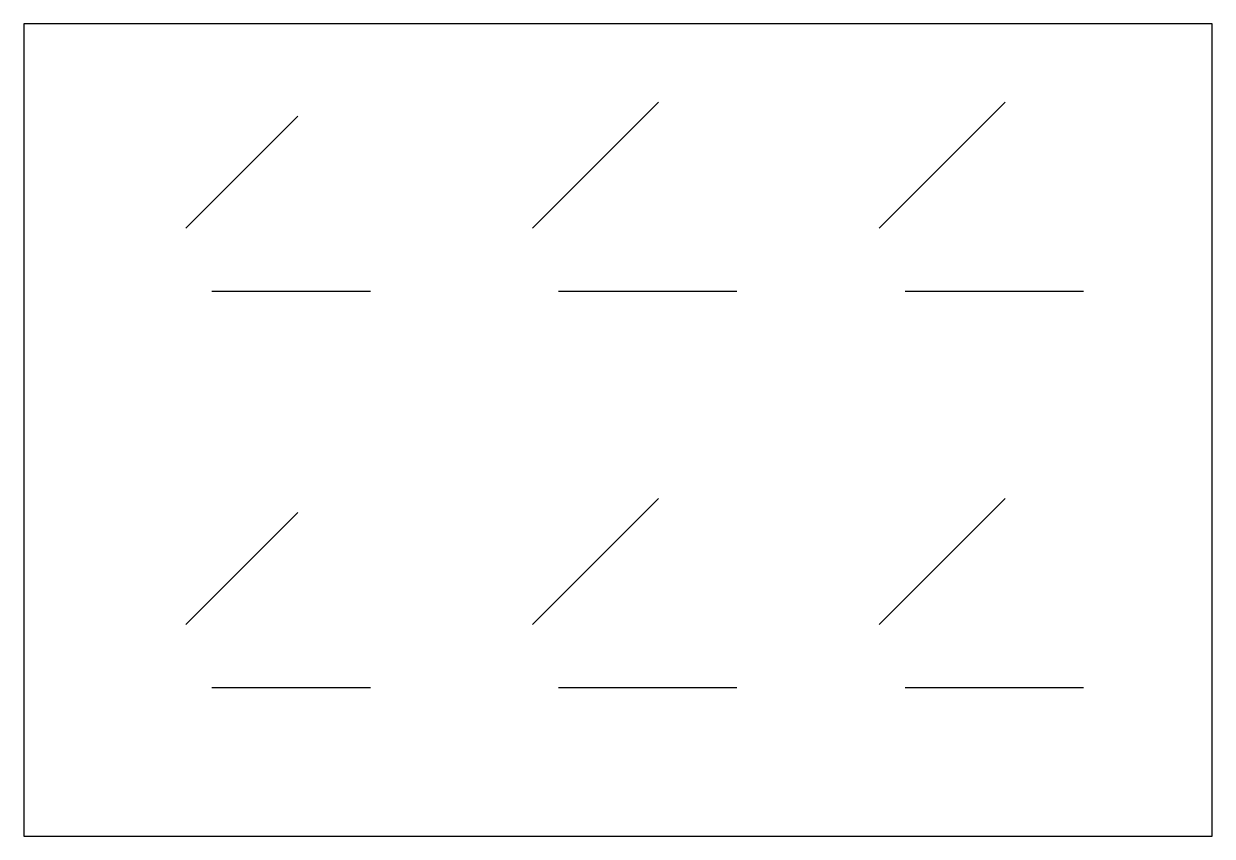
# Model space of a CAD drawing. Header units: millimetres. Extents: x 10 to 130, y 5 to 87.
import ezdxf

# ---------------------------------------------------------------- set-up
doc = ezdxf.new("R2010")
doc.units = ezdxf.units.MM
doc.layers.get('0').update_dxf_attribs({"linetype": 'CONTINUOUS'})

msp = doc.modelspace()

# ---------------------------------------------------------------- linework, layer by layer
for p, q in [((74.09, 79.09), (61.36, 66.36)), ((109.09, 79.09), (96.36, 66.36)), ((37.68, 77.68), (26.36, 66.36)), ((29, 60), (45, 60)), ((64, 60), (82, 60)), ((99, 60), (117, 60)), ((74.09, 39.09), (61.36, 26.36)), ((109.09, 39.09), (96.36, 26.36)), ((37.68, 37.68), (26.36, 26.36)), ((29, 20), (45, 20)), ((64, 20), (82, 20)), ((99, 20), (117, 20))]:
    msp.add_line(p, q)
msp.add_lwpolyline([(10, 5), (130, 5), (130, 87), (10, 87)], close=True)

doc.saveas('drawing.dxf')
